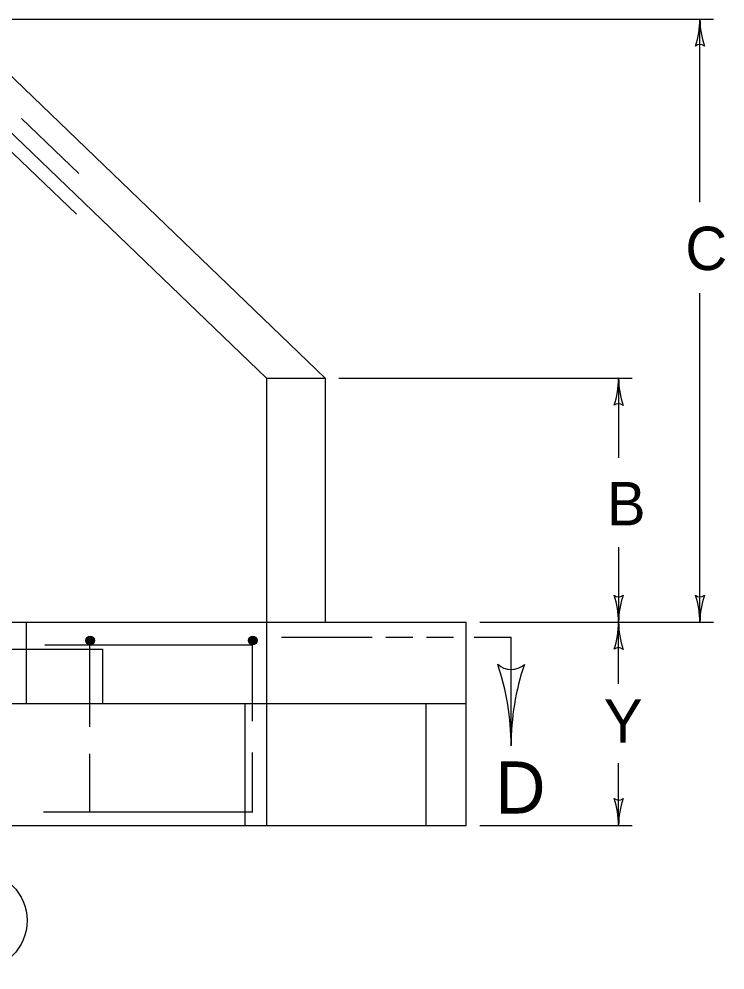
# Model space of a CAD drawing. Extents: x 1007 to 1035.5, y 1000.5 to 1021.5.
# Drawn here: x 1013.307 to 1016.562, y 1009.494 to 1013.879 of the extents above; entities that cross this region are included whole.
import ezdxf

# ---------------------------------------------------------------- set-up
doc = ezdxf.new("R2010")
doc.units = 0
doc.layers.add('Level 1', color=7, linetype='Continuous')

msp = doc.modelspace()

# ---------------------------------------------------------------- linework, layer by layer
at = {"layer": 'Level 1'}
for p, q in [((1014.4481, 1012.2223), (1012.7256, 1013.8784)), ((1014.7191, 1012.2223), (1012.9966, 1013.8784)), ((1013.0591, 1013.8784), (1016.5092, 1013.8784)), ((1016.4467, 1013.0345), (1016.4467, 1013.8784)), ((1013.5823, 1013.1662), (1013.3189, 1013.4194)), ((1013.5713, 1012.9786), (1013.2419, 1013.2953)), ((1016.4467, 1011.0973), (1016.4467, 1012.6139)), ((1014.4481, 1012.2223), (1014.4481, 1010.1598)), ((1014.4481, 1012.2223), (1014.7191, 1012.2223)), ((1014.7191, 1012.2223), (1014.7191, 1011.0973)), ((1014.7816, 1012.2223), (1016.1342, 1012.2223)), ((1016.0717, 1012.2223), (1016.0717, 1011.8552)), ((1016.0717, 1011.4438), (1016.0717, 1011.0973)), ((1007.4193, 1011.0973), (1015.3694, 1011.0973)), ((1013.3406, 1011.0973), (1013.3406, 1010.7223)), ((1015.3694, 1010.1598), (1015.3694, 1011.0973)), ((1015.4319, 1011.0973), (1016.5092, 1011.0973)), ((1016.0717, 1010.813), (1016.0717, 1011.0973)), ((1013.6318, 1011.0148), (1013.6318, 1010.6152)), ((1014.3818, 1011.0148), (1014.3818, 1010.6413)), ((1014.5168, 1011.0281), (1014.9354, 1011.0281)), ((1014.9979, 1011.0281), (1015.1229, 1011.0281)), ((1015.1854, 1011.0281), (1015.3104, 1011.0281)), ((1015.4054, 1011.0281), (1015.5757, 1011.0281)), ((1015.5757, 1010.5281), (1015.5757, 1011.0281)), ((1009.0715, 1010.9723), (1013.6922, 1010.9723)), ((1013.4252, 1010.9926), (1014.3856, 1010.9926)), ((1013.6922, 1010.9723), (1013.6922, 1010.7223)), ((1007.4193, 1010.7223), (1015.3694, 1010.7223)), ((1014.3482, 1010.7223), (1014.3482, 1010.1598)), ((1015.1827, 1010.7223), (1015.1827, 1010.1598)), ((1013.6318, 1010.4902), (1013.6318, 1010.2222)), ((1014.3818, 1010.4971), (1014.3818, 1010.2222)), ((1016.0717, 1010.1598), (1016.0717, 1010.4473)), ((1013.4198, 1010.2222), (1014.3856, 1010.2222)), ((1007.4193, 1010.1598), (1015.3694, 1010.1598)), ((1015.4319, 1010.1598), (1016.1342, 1010.1598))]:
    msp.add_line(p, q, dxfattribs=at)
for centre, radius in [((1013.6345, 1011.0133), 0.02), ((1013.6344, 1011.0133), 0.019), ((1013.6348, 1011.0133), 0.018), ((1013.6348, 1011.0133), 0.017), ((1013.6348, 1011.0133), 0.016), ((1013.6348, 1011.0133), 0.015), ((1013.6348, 1011.0133), 0.014), ((1013.6348, 1011.0133), 0.013), ((1013.6348, 1011.0133), 0.012), ((1013.6348, 1011.0133), 0.011), ((1013.6348, 1011.0133), 0.01), ((1013.6348, 1011.0133), 0.009), ((1013.6348, 1011.0133), 0.008), ((1013.6348, 1011.0133), 0.007), ((1013.6348, 1011.0133), 0.006), ((1013.6348, 1011.0133), 0.005), ((1013.6348, 1011.0133), 0.004), ((1013.6348, 1011.0133), 0.003), ((1013.6348, 1011.0133), 0.002), ((1014.3845, 1011.0133), 0.02), ((1014.3844, 1011.0133), 0.019), ((1014.3848, 1011.0133), 0.018), ((1014.3848, 1011.0133), 0.017), ((1014.3848, 1011.0133), 0.016), ((1014.3848, 1011.0133), 0.015), ((1014.3848, 1011.0133), 0.014), ((1014.3848, 1011.0133), 0.013), ((1014.3848, 1011.0133), 0.012), ((1014.3848, 1011.0133), 0.011), ((1014.3848, 1011.0133), 0.01), ((1014.3848, 1011.0133), 0.009), ((1014.3848, 1011.0133), 0.008), ((1014.3848, 1011.0133), 0.007), ((1014.3848, 1011.0133), 0.006), ((1014.3848, 1011.0133), 0.005), ((1014.3848, 1011.0133), 0.004), ((1014.3848, 1011.0133), 0.003), ((1014.3848, 1011.0133), 0.002), ((1013.1165, 1009.7212), 0.2274)]:
    msp.add_circle(centre, radius, dxfattribs=at)
for centre, radius, start, end in [((1016.0557, 1013.8784), 0.3909, 341.3472, 359.9939), ((1016.8376, 1013.8784), 0.3909, 179.9878, 180), ((1016.8376, 1013.8784), 0.3909, 180, 198.6688), ((1016.4466, 1013.7298), 0.0313, 48.7746, 130.8913), ((1015.6807, 1012.2223), 0.3909, 341.3472, 359.9939), ((1016.4626, 1012.2223), 0.3909, 180, 198.6688), ((1016.4626, 1012.2223), 0.3909, 179.9878, 180), ((1016.0716, 1012.0736), 0.0313, 48.7746, 130.8913), ((1016.0717, 1011.2459), 0.0313, 228.7746, 310.8913), ((1015.6807, 1011.0973), 0.3909, 0, 18.6688), ((1016.4626, 1011.0973), 0.3909, 161.3472, 179.9939), ((1016.4467, 1011.2459), 0.0313, 228.7746, 310.8913), ((1016.0557, 1011.0973), 0.3909, 0, 18.6688), ((1016.8376, 1011.0973), 0.3909, 161.3472, 179.9939), ((1015.6807, 1011.0973), 0.3909, 341.3472, 359.9939), ((1015.6807, 1011.0973), 0.3909, 359.9878, 0), ((1016.4626, 1011.0973), 0.3909, 180, 198.6688), ((1016.4626, 1011.0973), 0.3909, 179.9878, 180), ((1016.0557, 1011.0973), 0.3909, 359.9878, 0), ((1016.0716, 1010.9486), 0.0313, 48.7746, 130.8913), ((1015.5758, 1010.9737), 0.0938, 228.7746, 310.8913), ((1014.4038, 1010.5281), 1.1719, 0, 18.6688), ((1016.7475, 1010.5281), 1.1719, 161.3472, 179.9939), ((1014.4038, 1010.5281), 1.1719, 359.9878, 0), ((1016.0717, 1010.3084), 0.0313, 228.7746, 310.8913), ((1015.6807, 1010.1598), 0.3909, 0, 18.6688), ((1016.4626, 1010.1598), 0.3909, 161.3472, 179.9939), ((1015.6807, 1010.1598), 0.3909, 359.9878, 0)]:
    msp.add_arc(centre, radius, start, end, dxfattribs=at)

# ---------------------------------------------------------------- texts
for s, height, p in [('C', 0.2, (1016.3792, 1012.721)), ('B', 0.2, (1016.0179, 1011.5438)), ('Y', 0.2, (1016.0034, 1010.5413)), ('D', 0.24, (1015.5028, 1010.2152))]:
    msp.add_text(s, height=height, dxfattribs=at).set_placement(p)

doc.saveas('drawing.dxf')
